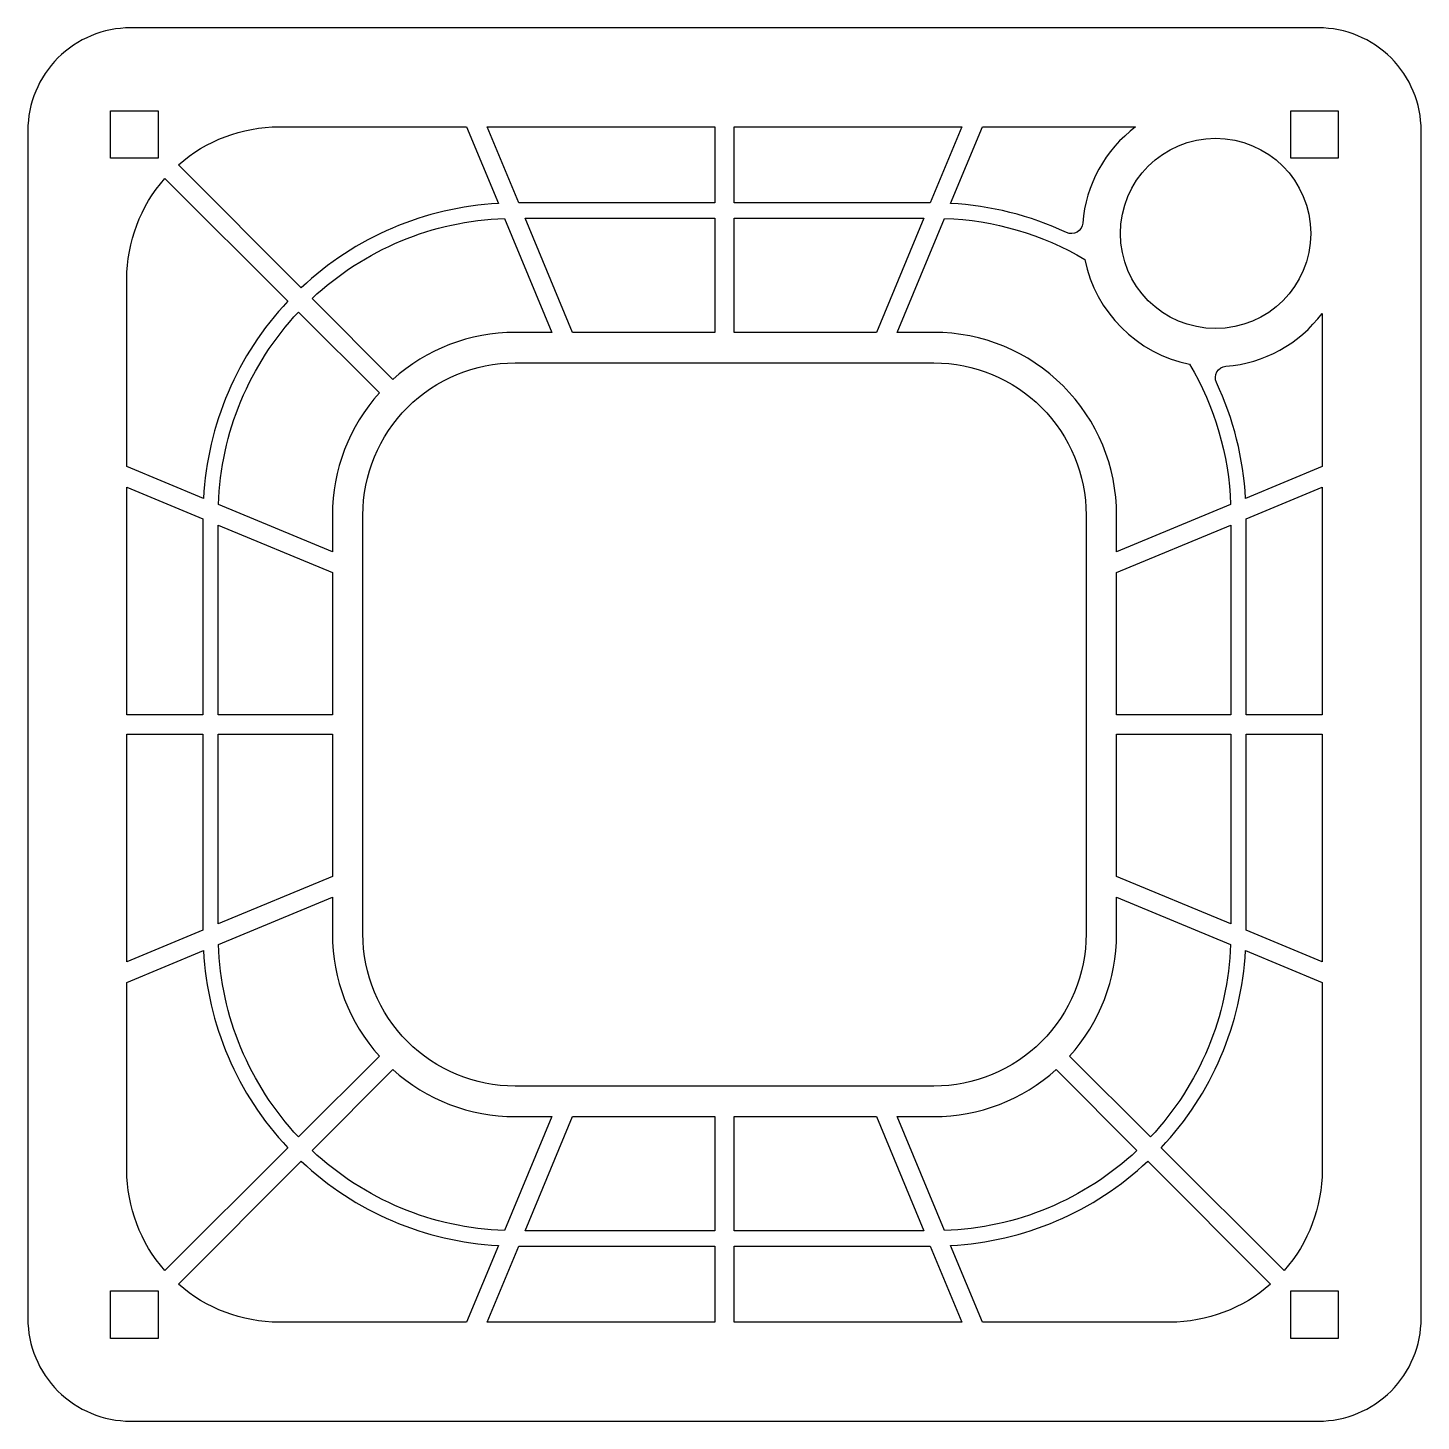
# Model space of a CAD drawing. Extents: x -14 to 170, y -14 to 170.
import ezdxf

# ---------------------------------------------------------------- set-up
doc = ezdxf.new("R2010")
doc.units = 0
doc.layers.get('0').update_dxf_attribs({"linetype": 'CONTINUOUS'})

msp = doc.modelspace()

# ---------------------------------------------------------------- linework, layer by layer
for points in [[(0, -13.5), (156, -13.5, 0.414214), (169.5, 0), (169.5, 156, 0.414214), (156, 169.5), (0, 169.5, 0.414214), (-13.5, 156), (-13.5, 0, 0.414214)], [(44.13, 156.5), (48.3, 146.44, 0.17711), (22.41, 135.36), (6.27, 151.5, -0.182708), (19.5, 156.5)], [(122.92, 142.62, 0.096571), (107.7, 146.44), (111.87, 156.5), (132, 156.5, 0.215674), (125.05, 143.86, -0.524432)], [(4.5, 149.73), (20.64, 133.59, 0.17711), (9.56, 107.7), (-0.5, 111.87), (-0.5, 136.5, -0.182708)], [(23.82, 133.95, -0.181387), (49.11, 144.48), (55.32, 129.5), (50.5, 129.5, 0.185404), (34.44, 123.33)], [(139.08, 125.34, -0.125157), (144.48, 106.89), (129.5, 100.68), (129.5, 105.5, 0.414214), (105.5, 129.5), (100.68, 129.5), (106.89, 144.48, -0.125157), (125.34, 139.08, 0.303083)], [(11.52, 106.89, -0.181387), (22.05, 132.18), (32.67, 121.56, 0.185404), (26.5, 105.5), (26.5, 100.68)], [(143.86, 125.05, 0.215674), (156.5, 132), (156.5, 111.87), (146.44, 107.7, 0.096571), (142.62, 122.92, -0.524432)], [(50.5, 125.5), (105.5, 125.5, -0.414214), (125.5, 105.5), (125.5, 50.5, -0.414214), (105.5, 30.5), (50.5, 30.5, -0.414214), (30.5, 50.5), (30.5, 105.5, -0.414214)], [(11.52, 49.11), (26.5, 55.32), (26.5, 50.5, 0.185404), (32.67, 34.44), (22.05, 23.82, -0.181387)], [(133.95, 23.82), (123.33, 34.44, 0.185404), (129.5, 50.5), (129.5, 55.32), (144.48, 49.11, -0.181387)], [(4.5, 6.27, -0.182708), (-0.5, 19.5), (-0.5, 44.13), (9.56, 48.3, 0.17711), (20.64, 22.41)], [(151.5, 6.27), (135.36, 22.41, 0.17711), (146.44, 48.3), (156.5, 44.13), (156.5, 19.5, -0.182708)], [(23.82, 22.05), (34.44, 32.67, 0.185404), (50.5, 26.5), (55.32, 26.5), (49.11, 11.52, -0.181387)], [(106.89, 11.52), (100.68, 26.5), (105.5, 26.5, 0.185404), (121.56, 32.67), (132.18, 22.05, -0.181387)], [(6.27, 4.5), (22.41, 20.64, 0.17711), (48.3, 9.56), (44.13, -0.5), (19.5, -0.5, -0.182708)], [(149.73, 4.5, -0.182708), (136.5, -0.5), (111.87, -0.5), (107.7, 9.56, 0.17711), (133.59, 20.64)]]:
    msp.add_lwpolyline(points, format="xyb", close=True)
for points in [[(3.62, 158.62), (3.62, 152.38), (-2.63, 152.38), (-2.63, 158.62)], [(152.38, 152.38), (152.38, 158.62), (158.62, 158.62), (158.62, 152.38)], [(76.75, 156.5), (76.75, 146.5), (50.98, 146.5), (46.84, 156.5)], [(109.16, 156.5), (105.02, 146.5), (79.25, 146.5), (79.25, 156.5)], [(51.81, 144.5), (76.75, 144.5), (76.75, 129.5), (58.02, 129.5)], [(79.25, 144.5), (104.19, 144.5), (97.98, 129.5), (79.25, 129.5)], [(-0.5, 109.16), (9.5, 105.02), (9.5, 79.25), (-0.5, 79.25)], [(156.5, 79.25), (146.5, 79.25), (146.5, 105.02), (156.5, 109.16)], [(11.5, 104.19), (26.5, 97.98), (26.5, 79.25), (11.5, 79.25)], [(144.5, 104.19), (144.5, 79.25), (129.5, 79.25), (129.5, 97.98)], [(-0.5, 76.75), (9.5, 76.75), (9.5, 50.98), (-0.5, 46.84)], [(11.5, 76.75), (26.5, 76.75), (26.5, 58.02), (11.5, 51.81)], [(144.5, 76.75), (144.5, 51.81), (129.5, 58.02), (129.5, 76.75)], [(156.5, 76.75), (156.5, 46.84), (146.5, 50.98), (146.5, 76.75)], [(51.81, 11.5), (58.02, 26.5), (76.75, 26.5), (76.75, 11.5)], [(79.25, 11.5), (79.25, 26.5), (97.98, 26.5), (104.19, 11.5)], [(46.84, -0.5), (50.98, 9.5), (76.75, 9.5), (76.75, -0.5)], [(79.25, -0.5), (79.25, 9.5), (105.02, 9.5), (109.16, -0.5)], [(3.62, 3.62), (3.62, -2.63), (-2.63, -2.63), (-2.63, 3.62)], [(158.62, 3.62), (158.62, -2.63), (152.38, -2.63), (152.38, 3.62)]]:
    msp.add_lwpolyline(points, close=True)
msp.add_circle((142.5, 142.5), 12.5)

doc.saveas('drawing.dxf')
